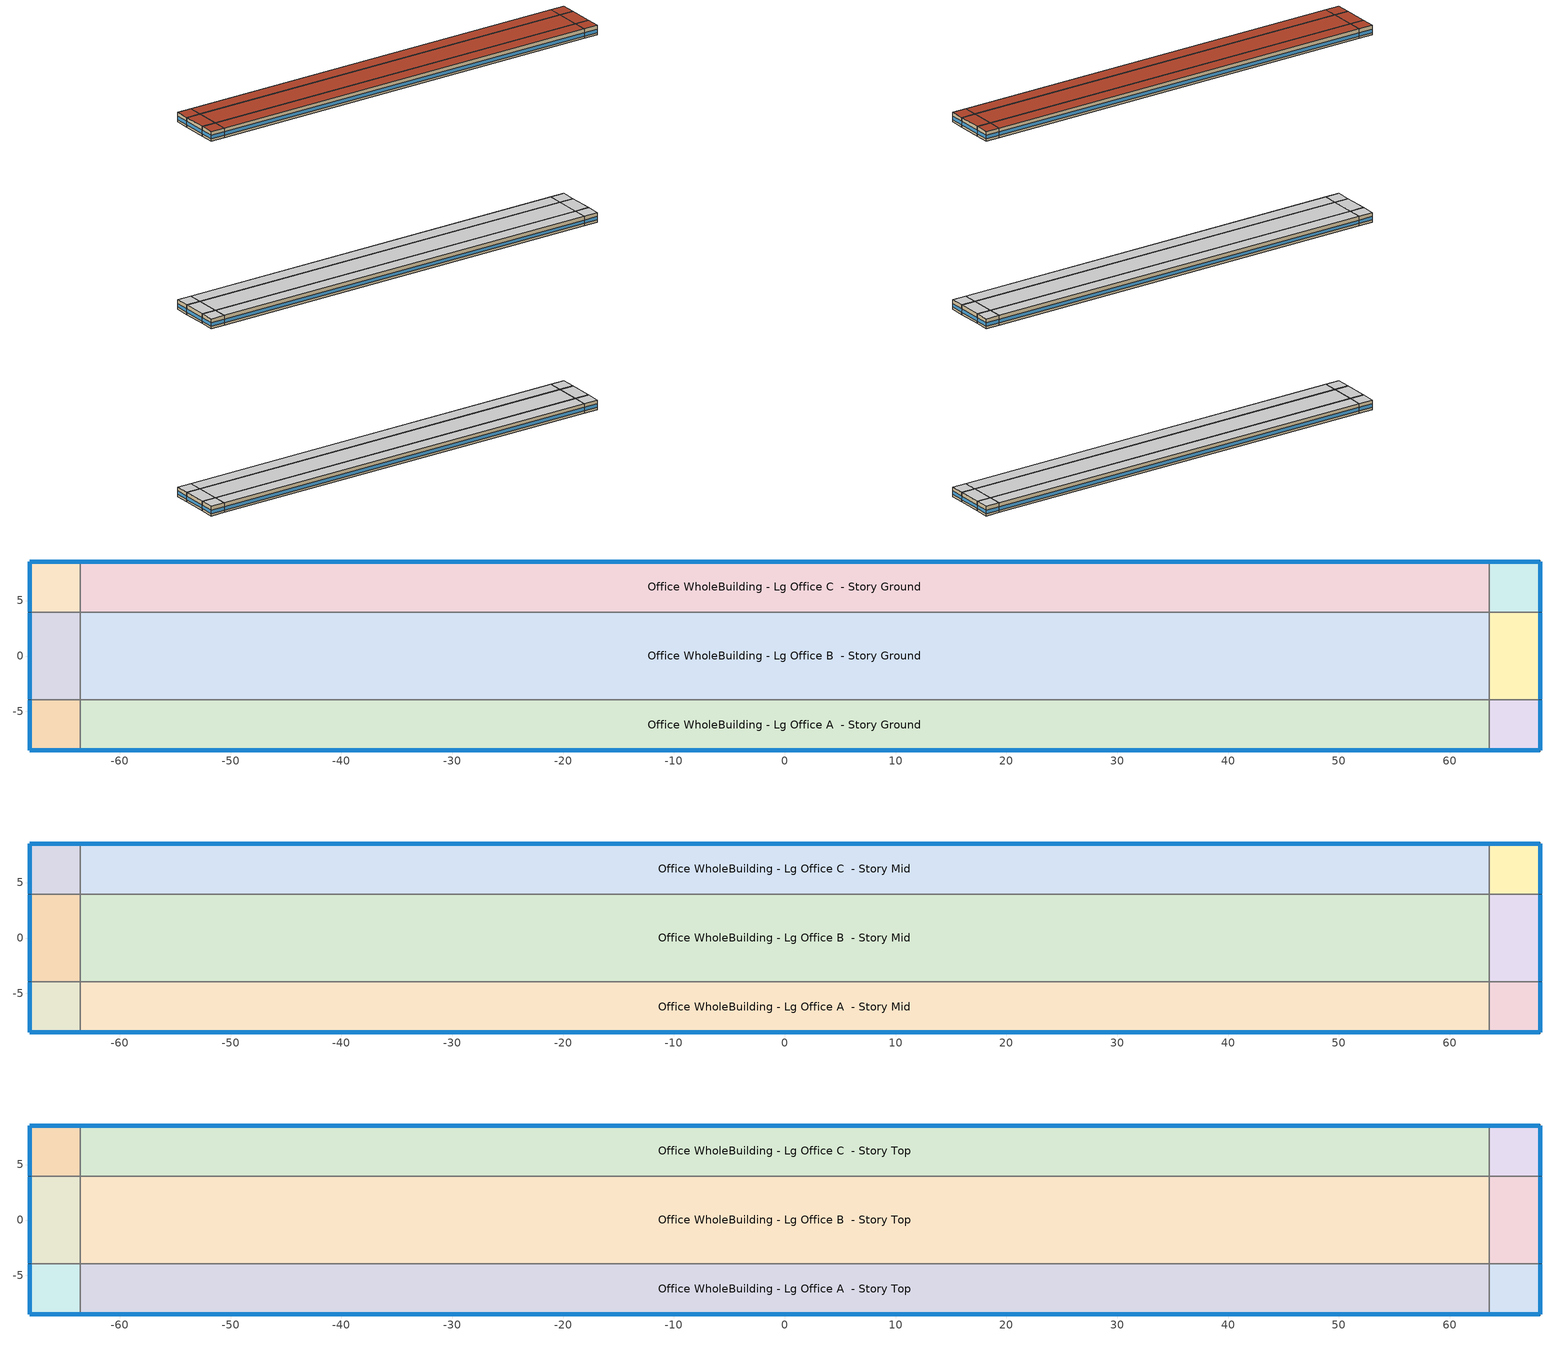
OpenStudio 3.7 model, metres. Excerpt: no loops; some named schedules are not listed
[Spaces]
Office WholeBuilding - Lg Office A end_a - Story Ground
 floor ground (Foundation F 093 Perim 914 Area 209): -68.16,-8.52 -68.16,-3.95 -63.58,-3.95 -63.58,-8.52 z0
 wall outside: -68.16,-3.95 -68.16,-8.52 -63.58,-8.52 z0:3.05
 wall to Office WholeBuilding - Lg Office B end_a - Story Ground: -63.58,-3.95 -68.16,-3.95 z0:3.05
 wall to Office WholeBuilding - Lg Office A  - Story Ground: -63.58,-8.52 -63.58,-3.95 z0:3.05
 window: -68.16,-3.97 -68.16,-8.49 / -68.13,-8.52 -63.61,-8.52 z0.76:1.84
 ceiling adiabatic (Typical Interior Ceiling): -63.58,-8.52 -63.58,-3.95 -68.16,-3.95 -68.16,-8.52 z3.05
Office WholeBuilding - Lg Office B end_a - Story Ground
 floor ground (Foundation F 093 Perim 789 Area 361): -68.16,-3.95 -68.16,3.95 -63.58,3.95 -63.58,-3.95 z0
 wall outside: -68.16,3.95 -68.16,-3.95 z0:3.05
 wall to Office WholeBuilding - Lg Office C end_a - Story Ground: -63.58,3.95 -68.16,3.95 z0:3.05
 wall to Office WholeBuilding - Lg Office B  - Story Ground: -63.58,-3.95 -63.58,3.95 z0:3.05
 window: -68.16,3.92 -68.16,-3.92 z0.76:1.84
 ceiling adiabatic (Typical Interior Ceiling): -63.58,-3.95 -63.58,3.95 -68.16,3.95 -68.16,-3.95 z3.05
Office WholeBuilding - Lg Office C end_a - Story Ground
 floor ground (Foundation F 093 Perim 914 Area 209): -68.16,3.95 -68.16,8.52 -63.58,8.52 -63.58,3.95 z0
 wall outside: -63.58,8.52 -68.16,8.52 -68.16,3.95 z0:3.05
 wall to Office WholeBuilding - Lg Office C  - Story Ground: -63.58,3.95 -63.58,8.52 z0:3.05
 window: -68.16,8.49 -68.16,3.97 / -63.61,8.52 -68.13,8.52 z0.76:1.84
 ceiling adiabatic (Typical Interior Ceiling): -63.58,3.95 -63.58,8.52 -68.16,8.52 -68.16,3.95 z3.05
Office WholeBuilding - Lg Office A  - Story Ground
 floor ground (Foundation F 093 Perim 12717 Area 58141): -63.58,-8.52 -63.58,-3.95 63.58,-3.95 63.58,-8.52 z0
 wall outside: -63.58,-8.52 63.58,-8.52 z0:3.05
 wall to Office WholeBuilding - Lg Office B  - Story Ground: 63.58,-3.95 -63.58,-3.95 z0:3.05
 wall to Office WholeBuilding - Lg Office A end_b - Story Ground: 63.58,-8.52 63.58,-3.95 z0:3.05
 window: -63.56,-8.52 63.56,-8.52 z0.76:1.83
 ceiling adiabatic (Typical Interior Ceiling): 63.58,-8.52 63.58,-3.95 -63.58,-3.95 -63.58,-8.52 z3.05
Office WholeBuilding - Lg Office B  - Story Ground
 floor ground (Foundation F 093 Perim 0 Area 100396): -63.58,-3.95 -63.58,3.95 63.58,3.95 63.58,-3.95 z0
 wall to Office WholeBuilding - Lg Office C  - Story Ground: 63.58,3.95 -63.58,3.95 z0:3.05
 wall to Office WholeBuilding - Lg Office B end_b - Story Ground: 63.58,-3.95 63.58,3.95 z0:3.05
 ceiling adiabatic (Typical Interior Ceiling): 63.58,-3.95 63.58,3.95 -63.58,3.95 -63.58,-3.95 z3.05
Office WholeBuilding - Lg Office C  - Story Ground
 floor ground (Foundation F 093 Perim 12717 Area 58141): -63.58,3.95 -63.58,8.52 63.58,8.52 63.58,3.95 z0
 wall outside: 63.58,8.52 -63.58,8.52 z0:3.05
 wall to Office WholeBuilding - Lg Office C end_b - Story Ground: 63.58,3.95 63.58,8.52 z0:3.05
 window: 63.56,8.52 -63.56,8.52 z0.76:1.83
 ceiling adiabatic (Typical Interior Ceiling): 63.58,3.95 63.58,8.52 -63.58,8.52 -63.58,3.95 z3.05
Office WholeBuilding - Lg Office A end_b - Story Ground
 floor ground (Foundation F 093 Perim 914 Area 209): 63.58,-8.52 63.58,-3.95 68.16,-3.95 68.16,-8.52 z0
 wall outside: 63.58,-8.52 68.16,-8.52 68.16,-3.95 z0:3.05
 wall to Office WholeBuilding - Lg Office B end_b - Story Ground: 68.16,-3.95 63.58,-3.95 z0:3.05
 window: 63.61,-8.52 68.13,-8.52 / 68.16,-8.49 68.16,-3.97 z0.76:1.84
 ceiling adiabatic (Typical Interior Ceiling): 68.16,-8.52 68.16,-3.95 63.58,-3.95 63.58,-8.52 z3.05
Office WholeBuilding - Lg Office B end_b - Story Ground
 floor ground (Foundation F 093 Perim 789 Area 361): 63.58,-3.95 63.58,3.95 68.16,3.95 68.16,-3.95 z0
 wall outside: 68.16,-3.95 68.16,3.95 z0:3.05
 wall to Office WholeBuilding - Lg Office C end_b - Story Ground: 68.16,3.95 63.58,3.95 z0:3.05
 window: 68.16,-3.92 68.16,3.92 z0.76:1.84
 ceiling adiabatic (Typical Interior Ceiling): 68.16,-3.95 68.16,3.95 63.58,3.95 63.58,-3.95 z3.05
Office WholeBuilding - Lg Office C end_b - Story Ground
 floor ground (Foundation F 093 Perim 914 Area 209): 63.58,3.95 63.58,8.52 68.16,8.52 68.16,3.95 z0
 wall outside: 68.16,3.95 68.16,8.52 63.58,8.52 z0:3.05
 window: 68.13,8.52 63.61,8.52 / 68.16,3.97 68.16,8.49 z0.76:1.84
 ceiling adiabatic (Typical Interior Ceiling): 68.16,3.95 68.16,8.52 63.58,8.52 63.58,3.95 z3.05
Office WholeBuilding - Lg Office A end_a - Story Mid
 floor adiabatic (Typical Interior Floor): -68.16,-8.52 -68.16,-3.95 -63.58,-3.95 -63.58,-8.52 z59.44
 wall outside: -68.16,-3.95 -68.16,-8.52 -63.58,-8.52 z59.44:62.48
 wall to Office WholeBuilding - Lg Office B end_a - Story Mid: -63.58,-3.95 -68.16,-3.95 z59.44:62.48
 wall to Office WholeBuilding - Lg Office A  - Story Mid: -63.58,-8.52 -63.58,-3.95 z59.44:62.48
 window: -68.16,-3.97 -68.16,-8.49 / -68.13,-8.52 -63.61,-8.52 z60.2:61.28
 ceiling adiabatic (Typical Interior Ceiling): -63.58,-8.52 -63.58,-3.95 -68.16,-3.95 -68.16,-8.52 z62.48
Office WholeBuilding - Lg Office B end_a - Story Mid
 floor adiabatic (Typical Interior Floor): -68.16,-3.95 -68.16,3.95 -63.58,3.95 -63.58,-3.95 z59.44
 wall outside: -68.16,3.95 -68.16,-3.95 z59.44:62.48
 wall to Office WholeBuilding - Lg Office C end_a - Story Mid: -63.58,3.95 -68.16,3.95 z59.44:62.48
 wall to Office WholeBuilding - Lg Office B  - Story Mid: -63.58,-3.95 -63.58,3.95 z59.44:62.48
 window: -68.16,3.92 -68.16,-3.92 z60.2:61.27
 ceiling adiabatic (Typical Interior Ceiling): -63.58,-3.95 -63.58,3.95 -68.16,3.95 -68.16,-3.95 z62.48
Office WholeBuilding - Lg Office C end_a - Story Mid
 floor adiabatic (Typical Interior Floor): -68.16,3.95 -68.16,8.52 -63.58,8.52 -63.58,3.95 z59.44
 wall outside: -63.58,8.52 -68.16,8.52 -68.16,3.95 z59.44:62.48
 wall to Office WholeBuilding - Lg Office C  - Story Mid: -63.58,3.95 -63.58,8.52 z59.44:62.48
 window: -68.16,8.49 -68.16,3.97 / -63.61,8.52 -68.13,8.52 z60.2:61.28
 ceiling adiabatic (Typical Interior Ceiling): -63.58,3.95 -63.58,8.52 -68.16,8.52 -68.16,3.95 z62.48
Office WholeBuilding - Lg Office A  - Story Mid
 floor adiabatic (Typical Interior Floor): -63.58,-8.52 -63.58,-3.95 63.58,-3.95 63.58,-8.52 z59.44
 wall outside: -63.58,-8.52 63.58,-8.52 z59.44:62.48
 wall to Office WholeBuilding - Lg Office B  - Story Mid: 63.58,-3.95 -63.58,-3.95 z59.44:62.48
 wall to Office WholeBuilding - Lg Office A end_b - Story Mid: 63.58,-8.52 63.58,-3.95 z59.44:62.48
 window: -63.56,-8.52 63.56,-8.52 z60.2:61.27
 ceiling adiabatic (Typical Interior Ceiling): 63.58,-8.52 63.58,-3.95 -63.58,-3.95 -63.58,-8.52 z62.48
Office WholeBuilding - Lg Office B  - Story Mid
 floor adiabatic (Typical Interior Floor): -63.58,-3.95 -63.58,3.95 63.58,3.95 63.58,-3.95 z59.44
 wall to Office WholeBuilding - Lg Office C  - Story Mid: 63.58,3.95 -63.58,3.95 z59.44:62.48
 wall to Office WholeBuilding - Lg Office B end_b - Story Mid: 63.58,-3.95 63.58,3.95 z59.44:62.48
 ceiling adiabatic (Typical Interior Ceiling): 63.58,-3.95 63.58,3.95 -63.58,3.95 -63.58,-3.95 z62.48
Office WholeBuilding - Lg Office C  - Story Mid
 floor adiabatic (Typical Interior Floor): -63.58,3.95 -63.58,8.52 63.58,8.52 63.58,3.95 z59.44
 wall outside: 63.58,8.52 -63.58,8.52 z59.44:62.48
 wall to Office WholeBuilding - Lg Office C end_b - Story Mid: 63.58,3.95 63.58,8.52 z59.44:62.48
 window: 63.56,8.52 -63.56,8.52 z60.2:61.27
 ceiling adiabatic (Typical Interior Ceiling): 63.58,3.95 63.58,8.52 -63.58,8.52 -63.58,3.95 z62.48
Office WholeBuilding - Lg Office A end_b - Story Mid
 floor adiabatic (Typical Interior Floor): 63.58,-8.52 63.58,-3.95 68.16,-3.95 68.16,-8.52 z59.44
 wall outside: 63.58,-8.52 68.16,-8.52 68.16,-3.95 z59.44:62.48
 wall to Office WholeBuilding - Lg Office B end_b - Story Mid: 68.16,-3.95 63.58,-3.95 z59.44:62.48
 window: 63.61,-8.52 68.13,-8.52 / 68.16,-8.49 68.16,-3.97 z60.2:61.28
 ceiling adiabatic (Typical Interior Ceiling): 68.16,-8.52 68.16,-3.95 63.58,-3.95 63.58,-8.52 z62.48
Office WholeBuilding - Lg Office B end_b - Story Mid
 floor adiabatic (Typical Interior Floor): 63.58,-3.95 63.58,3.95 68.16,3.95 68.16,-3.95 z59.44
 wall outside: 68.16,-3.95 68.16,3.95 z59.44:62.48
 wall to Office WholeBuilding - Lg Office C end_b - Story Mid: 68.16,3.95 63.58,3.95 z59.44:62.48
 window: 68.16,-3.92 68.16,3.92 z60.2:61.27
 ceiling adiabatic (Typical Interior Ceiling): 68.16,-3.95 68.16,3.95 63.58,3.95 63.58,-3.95 z62.48
Office WholeBuilding - Lg Office C end_b - Story Mid
 floor adiabatic (Typical Interior Floor): 63.58,3.95 63.58,8.52 68.16,8.52 68.16,3.95 z59.44
 wall outside: 68.16,3.95 68.16,8.52 63.58,8.52 z59.44:62.48
 window: 68.13,8.52 63.61,8.52 / 68.16,3.97 68.16,8.49 z60.2:61.28
 ceiling adiabatic (Typical Interior Ceiling): 68.16,3.95 68.16,8.52 63.58,8.52 63.58,3.95 z62.48
Office WholeBuilding - Lg Office A end_a - Story Top
 floor adiabatic (Typical Interior Floor): -68.16,-8.52 -68.16,-3.95 -63.58,-3.95 -63.58,-8.52 z118.87
 wall outside: -68.16,-3.95 -68.16,-8.52 -63.58,-8.52 z118.87:121.92
 wall to Office WholeBuilding - Lg Office B end_a - Story Top: -63.58,-3.95 -68.16,-3.95 z118.87:121.92
 wall to Office WholeBuilding - Lg Office A  - Story Top: -63.58,-8.52 -63.58,-3.95 z118.87:121.92
 window: -68.16,-3.97 -68.16,-8.49 / -68.13,-8.52 -63.61,-8.52 z119.63:120.71
 roof outside: -63.58,-8.52 -63.58,-3.95 -68.16,-3.95 -68.16,-8.52 z121.92
Office WholeBuilding - Lg Office B end_a - Story Top
 floor adiabatic (Typical Interior Floor): -68.16,-3.95 -68.16,3.95 -63.58,3.95 -63.58,-3.95 z118.87
 wall outside: -68.16,3.95 -68.16,-3.95 z118.87:121.92
 wall to Office WholeBuilding - Lg Office C end_a - Story Top: -63.58,3.95 -68.16,3.95 z118.87:121.92
 wall to Office WholeBuilding - Lg Office B  - Story Top: -63.58,-3.95 -63.58,3.95 z118.87:121.92
 window: -68.16,3.92 -68.16,-3.92 z119.63:120.71
 roof outside: -63.58,-3.95 -63.58,3.95 -68.16,3.95 -68.16,-3.95 z121.92
Office WholeBuilding - Lg Office C end_a - Story Top
 floor adiabatic (Typical Interior Floor): -68.16,3.95 -68.16,8.52 -63.58,8.52 -63.58,3.95 z118.87
 wall outside: -63.58,8.52 -68.16,8.52 -68.16,3.95 z118.87:121.92
 wall to Office WholeBuilding - Lg Office C  - Story Top: -63.58,3.95 -63.58,8.52 z118.87:121.92
 window: -68.16,8.49 -68.16,3.97 / -63.61,8.52 -68.13,8.52 z119.63:120.71
 roof outside: -63.58,3.95 -63.58,8.52 -68.16,8.52 -68.16,3.95 z121.92
Office WholeBuilding - Lg Office A  - Story Top
 floor adiabatic (Typical Interior Floor): -63.58,-8.52 -63.58,-3.95 63.58,-3.95 63.58,-8.52 z118.87
 wall outside: -63.58,-8.52 63.58,-8.52 z118.87:121.92
 wall to Office WholeBuilding - Lg Office B  - Story Top: 63.58,-3.95 -63.58,-3.95 z118.87:121.92
 wall to Office WholeBuilding - Lg Office A end_b - Story Top: 63.58,-8.52 63.58,-3.95 z118.87:121.92
 window: -63.56,-8.52 63.56,-8.52 z119.63:120.7
 roof outside: 63.58,-8.52 63.58,-3.95 -63.58,-3.95 -63.58,-8.52 z121.92
Office WholeBuilding - Lg Office B  - Story Top
 floor adiabatic (Typical Interior Floor): -63.58,-3.95 -63.58,3.95 63.58,3.95 63.58,-3.95 z118.87
 wall to Office WholeBuilding - Lg Office C  - Story Top: 63.58,3.95 -63.58,3.95 z118.87:121.92
 wall to Office WholeBuilding - Lg Office B end_b - Story Top: 63.58,-3.95 63.58,3.95 z118.87:121.92
 roof outside: 63.58,-3.95 63.58,3.95 -63.58,3.95 -63.58,-3.95 z121.92
Office WholeBuilding - Lg Office C  - Story Top
 floor adiabatic (Typical Interior Floor): -63.58,3.95 -63.58,8.52 63.58,8.52 63.58,3.95 z118.87
 wall outside: 63.58,8.52 -63.58,8.52 z118.87:121.92
 wall to Office WholeBuilding - Lg Office C end_b - Story Top: 63.58,3.95 63.58,8.52 z118.87:121.92
 window: 63.56,8.52 -63.56,8.52 z119.63:120.7
 roof outside: 63.58,3.95 63.58,8.52 -63.58,8.52 -63.58,3.95 z121.92
Office WholeBuilding - Lg Office A end_b - Story Top
 floor adiabatic (Typical Interior Floor): 63.58,-8.52 63.58,-3.95 68.16,-3.95 68.16,-8.52 z118.87
 wall outside: 63.58,-8.52 68.16,-8.52 68.16,-3.95 z118.87:121.92
 wall to Office WholeBuilding - Lg Office B end_b - Story Top: 68.16,-3.95 63.58,-3.95 z118.87:121.92
 window: 63.61,-8.52 68.13,-8.52 / 68.16,-8.49 68.16,-3.97 z119.63:120.71
 roof outside: 68.16,-8.52 68.16,-3.95 63.58,-3.95 63.58,-8.52 z121.92
Office WholeBuilding - Lg Office B end_b - Story Top
 floor adiabatic (Typical Interior Floor): 63.58,-3.95 63.58,3.95 68.16,3.95 68.16,-3.95 z118.87
 wall outside: 68.16,-3.95 68.16,3.95 z118.87:121.92
 wall to Office WholeBuilding - Lg Office C end_b - Story Top: 68.16,3.95 63.58,3.95 z118.87:121.92
 window: 68.16,-3.92 68.16,3.92 z119.63:120.71
 roof outside: 68.16,-3.95 68.16,3.95 63.58,3.95 63.58,-3.95 z121.92
Office WholeBuilding - Lg Office C end_b - Story Top
 floor adiabatic (Typical Interior Floor): 63.58,3.95 63.58,8.52 68.16,8.52 68.16,3.95 z118.87
 wall outside: 68.16,3.95 68.16,8.52 63.58,8.52 z118.87:121.92
 window: 68.13,8.52 63.61,8.52 / 68.16,3.97 68.16,8.49 z119.63:120.71
 roof outside: 68.16,3.95 68.16,8.52 63.58,8.52 63.58,3.95 z121.92
[Site]
Great Falls Intl Arpt_MT_USA: Latitude {deg}=47.47; Longitude {deg}=-111.38; Time Zone {hr}=-7; Elevation {m}=1117; Terrain=City
[Site:WaterMainsTemperature]
Calculation Method=Correlation; Annual Average Outdoor Air Temperature {C}=7.03333; Maximum Difference In Monthly Average Outdoor Air Temperatures {deltaC}=29.4
[SizingPeriod:DesignDay] Barometric Pressure {Pa}=88606; Rain Indicator=No; Snow Indicator=No; Day of Month=21; Daylight Saving Time Indicator=No; Humidity Condition Type=Wetbulb; Dry-Bulb Temperature Range Modifier Type=DefaultMultipliers
Name | Maximum Dry-Bulb Temperature {C} | Daily Dry-Bulb Temperature Range {deltaC} | Wind Speed {m/s} | Wind Direction {deg} | Month | Day Type | Wetbulb or DewPoint at Maximum Dry-Bulb {C} | Solar Model Indicator | ASHRAE Clear Sky Optical Depth for Beam Irradiance | ASHRAE Clear Sky Optical Depth for Diffuse Irradiance | Sky Clearness
Great Falls Intl Arpt Ann Clg .4% Condns DB=>MWB 1 | 33.4 | 16 | 4.9 | 240 | 7 | SummerDesignDay | 16.3 | ASHRAETau | 0.383 | 2.176
Great Falls Intl Arpt Ann Clg .4% Condns WB=>MDB 1 | 29.2 | 16 | 4.9 | 240 | 7 | SummerDesignDay | 17.9 | ASHRAETau | 0.383 | 2.176
Great Falls Intl Arpt Ann Htg 99.6% Condns DB 1 | -27.6 | 0 | 2.7 | 230 | 1 | WinterDesignDay | -27.6 | ASHRAEClearSky |  |  | 0
[ClimateZones]
Climate Zone Institution Name 1=ASHRAE; Climate Zone Document Name 1=ANSI/ASHRAE Standard 169; Climate Zone Document Year 1=2006; Climate Zone Value 1=ASHRAE 169-2013-6B
[Building]
90.1-2007|LargeOffice: North Axis {deg}=7; Default Construction Set=90.1-2007 - Office - ASHRAE 169-2013-6B; Standards Building Type=Office
[Site:GroundTemperature:FCfactorMethod]
January Ground Temperature {C}=8.6; February Ground Temperature {C}=2.8; March Ground Temperature {C}=-4.1; April Ground Temperature {C}=-8.8; May Ground Temperature {C}=-2.2; June Ground Temperature {C}=0.3; July Ground Temperature {C}=6.7; August Ground Temperature {C}=10.1; September Ground Temperature {C}=16.5; October Ground Temperature {C}=20.6; November Ground Temperature {C}=19.2; December Ground Temperature {C}=14.7
[Construction:FfactorGroundFloor] F-Factor {W/m-K}=0.934597
Name | Area {m2} | PerimeterExposed {m}
Foundation F 093 Perim 914 Area 209 | 20.9032 | 9.144
Foundation F 093 Perim 789 Area 361 | 36.0952 | 7.89484
Foundation F 093 Perim 12717 Area 58141 | 581.406 | 127.167
Foundation F 093 Perim 0 Area 100396 | 1003.96 | 0
[DefaultConstructionSet]
90.1-2007 - Office - ASHRAE 169-2013-6B: Default Exterior Surface Constructions=Default Surface Constructions 1; Default Interior Surface Constructions=Default Surface Constructions 2; Default Ground Contact Surface Constructions=Default Surface Constructions 3; Default Exterior SubSurface Constructions=Default Sub Surface Constructions 1; Default Interior SubSurface Constructions=Default Sub Surface Constructions 2; Interior Partition Construction=Typical Interior Partition
[DefaultSurfaceConstructions]
Name | Floor Construction | Wall Construction | Roof Ceiling Construction
Default Surface Constructions 1 | Typical Insulated Exterior Mass Floor R-15.63 | Typical Insulated Exterior Mass Wall R-12.5 | Typical IEAD Roof R-20.83
Default Surface Constructions 2 | Typical Interior Floor | Typical Interior Wall | Typical Interior Ceiling
Default Surface Constructions 3 | Typical Insulated Carpeted 6in Slab Floor | Typical Insulated Basement Mass Wall
[Construction]
Typical Insulated Exterior Mass Floor R-15.63: Typical Insulation R-13.06, 4 in. Normalweight Concrete Floor, Typical Carpet Pad
Typical Insulated Exterior Mass Wall R-12.5: 1IN Stucco, 8IN CONCRETE HW RefBldg, Typical Insulation R-10.11, 1/2IN Gypsum
Typical IEAD Roof R-20.83: Roof Membrane, Typical Insulation R-19.72, Metal Roof Surface
Typical Interior Floor: 100mm Normalweight concrete floor, CP02 CARPET PAD
Typical Interior Wall: G01 13mm gypsum board, G01 13mm gypsum board
Typical Interior Ceiling: CP02 CARPET PAD, 100mm Normalweight concrete floor
Typical Insulated Carpeted 6in Slab Floor: 6 in. Normalweight Concrete Floor, Typical Carpet Pad
Typical Insulated Basement Mass Wall: 8 in. Concrete Block Basement Wall
U 0.48 SHGC 0.40 Dbl Ref-D Clr 6mm/13mm: REF D CLEAR 6MM, AIR 13MM, CLEAR 6MM
Typical Insulated Metal Door R-1.43: F08 Metal surface, Typical Insulation R-0.58
U 0.72 SHGC 0.25 Sgl Ref-B-M Tint 6mm: REF B TINT MID 6MM
Typical Overhead Door R-2.0: Typical Insulation R-1.15
U 1.17 SHGC 0.49 Simple Glazing Skylight U-1.17 SHGC 0.0: U 1.17 SHGC 0.49 Simple Glazing U-1.17 SHGC 0.0
Typical Interior Window: Clear 3mm
Typical Interior Door; Typical Interior Partition: G05 25mm wood
InteriorFurnishings 1: Std Wood 6inch 1
[Material:NoMass] Roughness=Smooth; Thermal Absorptance=0.9; Solar Absorptance=0.7
Name | Thermal Resistance {m2-K/W} | Visible Absorptance
Typical Insulation R-13.06 | 2.2993 | 0.7
Typical Carpet Pad; CP02 CARPET PAD | 0.21648 | 0.8
Typical Insulation R-10.11 | 1.78074 | 0.7
Typical Insulation R-19.72 | 3.4722 | 0.7
Typical Insulation R-0.58 | 0.101875 | 0.7
Typical Insulation R-1.15 | 0.202527 | 0.7
[Material] Thermal Absorptance=0.9
Name | Roughness | Thickness {m} | Conductivity {W/m-K} | Density {kg/m3} | Specific Heat {J/kg-K} | Solar Absorptance | Visible Absorptance
4 in. Normalweight Concrete Floor | MediumRough | 0.1016 | 2.31 | 2322 | 832 | 0.7 | 0.7
1IN Stucco | Smooth | 0.0253 | 0.6918 | 1858 | 837 | 0.7 | 0.92
8IN CONCRETE HW RefBldg | Rough | 0.2032 | 1.311 | 2240 | 836.8 | 0.7 | 0.7
1/2IN Gypsum | Smooth | 0.0127 | 0.16 | 784.9 | 830 | 0.4 | 0.4
Roof Membrane | VeryRough | 0.0095 | 0.16 | 1121.29 | 1460 | 0.7 | 0.7
Metal Roof Surface; F08 Metal surface | Smooth | 0.0008 | 45.28 | 7824 | 500 | 0.7 | 0.7
100mm Normalweight concrete floor | MediumRough | 0.1016 | 2.31045 | 2322 | 832.557 | 0.7 | 0.7
G01 13mm gypsum board | Smooth | 0.0127 | 0.160031 | 800.001 | 1090.73 | 0.7 | 0.5
6 in. Normalweight Concrete Floor | MediumRough | 0.1524 | 2.31 | 2322 | 832 | 0.7 | 0.7
8 in. Concrete Block Basement Wall | MediumRough | 0.2032 | 1.326 | 1842 | 912 | 0.7 | 0.7
G05 25mm wood | MediumSmooth | 0.0254 | 0.15 | 608 | 1630 | 0.5 | 0.5
Std Wood 6inch 1 | MediumSmooth | 0.15 | 0.12 | 540 | 1210 | 0.7 | 0.7
[DefaultSubSurfaceConstructions]
Name | Fixed Window Construction | Operable Window Construction | Door Construction | Glass Door Construction | Overhead Door Construction | Skylight Construction | Tubular Daylight Dome Construction | Tubular Daylight Diffuser Construction
Default Sub Surface Constructions 1 | U 0.48 SHGC 0.40 Dbl Ref-D Clr 6mm/13mm | U 0.48 SHGC 0.40 Dbl Ref-D Clr 6mm/13mm | Typical Insulated Metal Door R-1.43 | U 0.72 SHGC 0.25 Sgl Ref-B-M Tint 6mm | Typical Overhead Door R-2.0 | U 1.17 SHGC 0.49 Simple Glazing Skylight U-1.17 SHGC 0.0 | Typical Interior Window | Typical Interior Window
Default Sub Surface Constructions 2 | Typical Interior Window | Typical Interior Window | Typical Interior Door
[WindowMaterial:Glazing] Optical Data Type=SpectralAverage; Infrared Transmittance at Normal Incidence=0; Front Side Infrared Hemispherical Emissivity=0.84; Conductivity {W/m-K}=0.9; Dirt Correction Factor for Solar and Visible Transmittance=1; Solar Diffusing=No
Name | Thickness {m} | Solar Transmittance at Normal Incidence | Front Side Solar Reflectance at Normal Incidence | Back Side Solar Reflectance at Normal Incidence | Visible Transmittance at Normal Incidence | Front Side Visible Reflectance at Normal Incidence | Back Side Visible Reflectance at Normal Incidence | Back Side Infrared Hemispherical Emissivity
REF D CLEAR 6MM | 0.006 | 0.429 | 0.308 | 0.379 | 0.334 | 0.453 | 0.505 | 0.82
CLEAR 6MM | 0.006 | 0.775 | 0.071 | 0.071 | 0.881 | 0.08 | 0.08 | 0.84
REF B TINT MID 6MM | 0.006 | 0.1 | 0.11 | 0.41 | 0.13 | 0.1 | 0.32 | 0.45
Clear 3mm | 0.003 | 0.837 | 0.075 | 0.075 | 0.898 | 0.081 | 0.081 | 0.84
[WindowMaterial:Gas]
AIR 13MM: Gas Type=Air; Thickness {m}=0.0127
[WindowMaterial:SimpleGlazingSystem]
U 1.17 SHGC 0.49 Simple Glazing U-1.17 SHGC 0.0: U-Factor {W/m2-K}=6.64357; Solar Heat Gain Coefficient=0.49; Visible Transmittance=0.38
[SpaceType]
Office WholeBuilding - Lg Office - 90.1-2007: Default Schedule Set=Office WholeBuilding - Lg Office Schedule Set; Design Specification Outdoor Air Object=Office WholeBuilding - Lg Office Ventilation; Standards Building Type=Office; Standards Space Type=WholeBuilding - Lg Office
[BuildingStory] Nominal Floor to Floor Height {m}=3.048
Name | Nominal Z Coordinate {m}
Story Ground | 0
Story Mid | 59.436
Story Top | 118.872
[Space] Space Type=Office WholeBuilding - Lg Office - 90.1-2007
Name | Building Story | Thermal Zone
Office WholeBuilding - Lg Office A end_a - Story Ground | Story Ground | Zone Office WholeBuilding - Lg Office A end_a - Story Ground
Office WholeBuilding - Lg Office B end_a - Story Ground | Story Ground | Zone Office WholeBuilding - Lg Office B end_a - Story Ground
Office WholeBuilding - Lg Office C end_a - Story Ground | Story Ground | Zone Office WholeBuilding - Lg Office C end_a - Story Ground
Office WholeBuilding - Lg Office A  - Story Ground | Story Ground | Zone Office WholeBuilding - Lg Office A  - Story Ground
Office WholeBuilding - Lg Office B  - Story Ground | Story Ground | Zone Office WholeBuilding - Lg Office B  - Story Ground
Office WholeBuilding - Lg Office C  - Story Ground | Story Ground | Zone Office WholeBuilding - Lg Office C  - Story Ground
Office WholeBuilding - Lg Office A end_b - Story Ground | Story Ground | Zone Office WholeBuilding - Lg Office A end_b - Story Ground
Office WholeBuilding - Lg Office B end_b - Story Ground | Story Ground | Zone Office WholeBuilding - Lg Office B end_b - Story Ground
Office WholeBuilding - Lg Office C end_b - Story Ground | Story Ground | Zone Office WholeBuilding - Lg Office C end_b - Story Ground
Office WholeBuilding - Lg Office A end_a - Story Mid | Story Mid | Zone Office WholeBuilding - Lg Office A end_a - Story Mid
Office WholeBuilding - Lg Office B end_a - Story Mid | Story Mid | Zone Office WholeBuilding - Lg Office B end_a - Story Mid
Office WholeBuilding - Lg Office C end_a - Story Mid | Story Mid | Zone Office WholeBuilding - Lg Office C end_a - Story Mid
Office WholeBuilding - Lg Office A  - Story Mid | Story Mid | Zone Office WholeBuilding - Lg Office A  - Story Mid
Office WholeBuilding - Lg Office B  - Story Mid | Story Mid | Zone Office WholeBuilding - Lg Office B  - Story Mid
Office WholeBuilding - Lg Office C  - Story Mid | Story Mid | Zone Office WholeBuilding - Lg Office C  - Story Mid
Office WholeBuilding - Lg Office A end_b - Story Mid | Story Mid | Zone Office WholeBuilding - Lg Office A end_b - Story Mid
Office WholeBuilding - Lg Office B end_b - Story Mid | Story Mid | Zone Office WholeBuilding - Lg Office B end_b - Story Mid
Office WholeBuilding - Lg Office C end_b - Story Mid | Story Mid | Zone Office WholeBuilding - Lg Office C end_b - Story Mid
Office WholeBuilding - Lg Office A end_a - Story Top | Story Top | Zone Office WholeBuilding - Lg Office A end_a - Story Top
Office WholeBuilding - Lg Office B end_a - Story Top | Story Top | Zone Office WholeBuilding - Lg Office B end_a - Story Top
Office WholeBuilding - Lg Office C end_a - Story Top | Story Top | Zone Office WholeBuilding - Lg Office C end_a - Story Top
Office WholeBuilding - Lg Office A  - Story Top | Story Top | Zone Office WholeBuilding - Lg Office A  - Story Top
Office WholeBuilding - Lg Office B  - Story Top | Story Top | Zone Office WholeBuilding - Lg Office B  - Story Top
Office WholeBuilding - Lg Office C  - Story Top | Story Top | Zone Office WholeBuilding - Lg Office C  - Story Top
Office WholeBuilding - Lg Office A end_b - Story Top | Story Top | Zone Office WholeBuilding - Lg Office A end_b - Story Top
Office WholeBuilding - Lg Office B end_b - Story Top | Story Top | Zone Office WholeBuilding - Lg Office B end_b - Story Top
Office WholeBuilding - Lg Office C end_b - Story Top | Story Top | Zone Office WholeBuilding - Lg Office C end_b - Story Top
[ThermalZone] Use Ideal Air Loads=No
Name | Multiplier | Thermostat
Zone Office WholeBuilding - Lg Office A end_a - Story Ground | 1 | Office WholeBuilding - Lg Office - 90.1-2007 Thermostat 3
Zone Office WholeBuilding - Lg Office B end_a - Story Ground | 1 | Office WholeBuilding - Lg Office - 90.1-2007 Thermostat 12
Zone Office WholeBuilding - Lg Office C end_a - Story Ground | 1 | Office WholeBuilding - Lg Office - 90.1-2007 Thermostat 21
Zone Office WholeBuilding - Lg Office A  - Story Ground | 1 | Office WholeBuilding - Lg Office - 90.1-2007 Thermostat
Zone Office WholeBuilding - Lg Office B  - Story Ground | 1 | Office WholeBuilding - Lg Office - 90.1-2007 Thermostat 9
Zone Office WholeBuilding - Lg Office C  - Story Ground | 1 | Office WholeBuilding - Lg Office - 90.1-2007 Thermostat 18
Zone Office WholeBuilding - Lg Office A end_b - Story Ground | 1 | Office WholeBuilding - Lg Office - 90.1-2007 Thermostat 6
Zone Office WholeBuilding - Lg Office B end_b - Story Ground | 1 | Office WholeBuilding - Lg Office - 90.1-2007 Thermostat 15
Zone Office WholeBuilding - Lg Office C end_b - Story Ground | 1 | Office WholeBuilding - Lg Office - 90.1-2007 Thermostat 24
Zone Office WholeBuilding - Lg Office A end_a - Story Mid | 38 | Office WholeBuilding - Lg Office - 90.1-2007 Thermostat 4
Zone Office WholeBuilding - Lg Office B end_a - Story Mid | 38 | Office WholeBuilding - Lg Office - 90.1-2007 Thermostat 13
Zone Office WholeBuilding - Lg Office C end_a - Story Mid | 38 | Office WholeBuilding - Lg Office - 90.1-2007 Thermostat 22
Zone Office WholeBuilding - Lg Office A  - Story Mid | 38 | Office WholeBuilding - Lg Office - 90.1-2007 Thermostat 1
Zone Office WholeBuilding - Lg Office B  - Story Mid | 38 | Office WholeBuilding - Lg Office - 90.1-2007 Thermostat 10
Zone Office WholeBuilding - Lg Office C  - Story Mid | 38 | Office WholeBuilding - Lg Office - 90.1-2007 Thermostat 19
Zone Office WholeBuilding - Lg Office A end_b - Story Mid | 38 | Office WholeBuilding - Lg Office - 90.1-2007 Thermostat 7
Zone Office WholeBuilding - Lg Office B end_b - Story Mid | 38 | Office WholeBuilding - Lg Office - 90.1-2007 Thermostat 16
Zone Office WholeBuilding - Lg Office C end_b - Story Mid | 38 | Office WholeBuilding - Lg Office - 90.1-2007 Thermostat 25
Zone Office WholeBuilding - Lg Office A end_a - Story Top | 1 | Office WholeBuilding - Lg Office - 90.1-2007 Thermostat 5
Zone Office WholeBuilding - Lg Office B end_a - Story Top | 1 | Office WholeBuilding - Lg Office - 90.1-2007 Thermostat 14
Zone Office WholeBuilding - Lg Office C end_a - Story Top | 1 | Office WholeBuilding - Lg Office - 90.1-2007 Thermostat 23
Zone Office WholeBuilding - Lg Office A  - Story Top | 1 | Office WholeBuilding - Lg Office - 90.1-2007 Thermostat 2
Zone Office WholeBuilding - Lg Office B  - Story Top | 1 | Office WholeBuilding - Lg Office - 90.1-2007 Thermostat 11
Zone Office WholeBuilding - Lg Office C  - Story Top | 1 | Office WholeBuilding - Lg Office - 90.1-2007 Thermostat 20
Zone Office WholeBuilding - Lg Office A end_b - Story Top | 1 | Office WholeBuilding - Lg Office - 90.1-2007 Thermostat 8
Zone Office WholeBuilding - Lg Office B end_b - Story Top | 1 | Office WholeBuilding - Lg Office - 90.1-2007 Thermostat 17
Zone Office WholeBuilding - Lg Office C end_b - Story Top | 1 | Office WholeBuilding - Lg Office - 90.1-2007 Thermostat 26
[People:Definition]
Office WholeBuilding - Lg Office People Definition: Number of People Calculation Method=People/Area; People per Space Floor Area {person/m2}=0.0538196; Fraction Radiant=0.3
[People]
Office WholeBuilding - Lg Office People: People Definition=Office WholeBuilding - Lg Office People Definition; Space or SpaceType=Office WholeBuilding - Lg Office - 90.1-2007; Work Efficiency Schedule=Work Efficiency Schedule; Clothing Insulation Schedule=Clothing Schedule; Air Velocity Schedule=Air Velocity Schedule; Multiplier=1
[Lights:Definition]
Office WholeBuilding - Lg Office Lights Definition: Design Level Calculation Method=Watts/Area; Watts per Space Floor Area {W/m2}=10.7639; Fraction Radiant=0.7; Fraction Visible=0.2; Return Air Fraction=0
[Lights]
Office WholeBuilding - Lg Office Lights: Lights Definition=Office WholeBuilding - Lg Office Lights Definition; Space or SpaceType=Office WholeBuilding - Lg Office - 90.1-2007; Fraction Replaceable=1
[ElectricEquipment:Definition]
Name | Design Level Calculation Method | Watts per Space Floor Area {W/m2} | Fraction Latent | Fraction Radiant | Fraction Lost | Design Level {W}
Office WholeBuilding - Lg Office Elec Equip Definition | Watts/Area | 8.07007 | 0 | 0.5 | 0
Elevator Lift Motor | EquipmentLevel |  | 0 | 0 | 1 | 20370
Elevator Fan | EquipmentLevel |  |  | 0.5 |  | 74.7252
Elevator Lights | EquipmentLevel |  |  | 0.5 |  | 88.9586
[ElectricEquipment]
Name | Electric Equipment Definition | Space or SpaceType | Schedule | Multiplier
Office WholeBuilding - Lg Office Elec Equip | Office WholeBuilding - Lg Office Elec Equip Definition | Office WholeBuilding - Lg Office - 90.1-2007
25 Elevator Lift Motors | Elevator Lift Motor | Office WholeBuilding - Lg Office B  - Story Ground | Elevator Schedule 1 | 25
25 Elevator Fans | Elevator Fan | Office WholeBuilding - Lg Office B  - Story Ground | Elevator Schedule 3 | 25
25 Elevator Lights | Elevator Lights | Office WholeBuilding - Lg Office B  - Story Ground | Elevator Schedule 2 | 25
[DesignSpecification:OutdoorAir]
Office WholeBuilding - Lg Office Ventilation: Outdoor Air Method=Sum; Outdoor Air Flow per Floor Area {m3/s-m2}=0.0004318
[DefaultScheduleSet]
Office WholeBuilding - Lg Office Schedule Set: Number of People Schedule=OfficeLarge BLDG_OCC_SCH; People Activity Level Schedule=OfficeLarge ACTIVITY_SCH; Lighting Schedule=OfficeLarge BLDG_LIGHT_SCH; Electric Equipment Schedule=OfficeLarge BLDG_EQUIP_SCH; Infiltration Schedule=OfficeLarge INFIL_SCH_PNNL
[SpaceInfiltration:DesignFlowRate] Schedule=Always On Discrete; Design Flow Rate Calculation Method=Flow/ExteriorArea; Constant Term Coefficient=0; Temperature Term Coefficient=0; Velocity Term Coefficient=0.224; Velocity Squared Term Coefficient=0
Name | Space or SpaceType | Flow per Exterior Surface Area {m3/s-m2}
Office WholeBuilding - Lg Office A  - Story Ground Infiltration | Office WholeBuilding - Lg Office A  - Story Ground | 0.00102523
Office WholeBuilding - Lg Office A  - Story Mid Infiltration | Office WholeBuilding - Lg Office A  - Story Mid | 0.00102523
Office WholeBuilding - Lg Office A  - Story Top Infiltration | Office WholeBuilding - Lg Office A  - Story Top | 0.000410093
Office WholeBuilding - Lg Office A end_a - Story Ground Infiltration | Office WholeBuilding - Lg Office A end_a - Story Ground | 0.00102523
Office WholeBuilding - Lg Office A end_a - Story Mid Infiltration | Office WholeBuilding - Lg Office A end_a - Story Mid | 0.00102523
Office WholeBuilding - Lg Office A end_a - Story Top Infiltration | Office WholeBuilding - Lg Office A end_a - Story Top | 0.000585847
Office WholeBuilding - Lg Office A end_b - Story Ground Infiltration | Office WholeBuilding - Lg Office A end_b - Story Ground | 0.00102523
Office WholeBuilding - Lg Office A end_b - Story Mid Infiltration | Office WholeBuilding - Lg Office A end_b - Story Mid | 0.00102523
Office WholeBuilding - Lg Office A end_b - Story Top Infiltration | Office WholeBuilding - Lg Office A end_b - Story Top | 0.000585847
Office WholeBuilding - Lg Office B end_a - Story Ground Infiltration | Office WholeBuilding - Lg Office B end_a - Story Ground | 0.00102523
Office WholeBuilding - Lg Office B end_a - Story Mid Infiltration | Office WholeBuilding - Lg Office B end_a - Story Mid | 0.00102523
Office WholeBuilding - Lg Office B end_a - Story Top Infiltration | Office WholeBuilding - Lg Office B end_a - Story Top | 0.000410093
Office WholeBuilding - Lg Office B end_b - Story Ground Infiltration | Office WholeBuilding - Lg Office B end_b - Story Ground | 0.00102523
Office WholeBuilding - Lg Office B end_b - Story Mid Infiltration | Office WholeBuilding - Lg Office B end_b - Story Mid | 0.00102523
Office WholeBuilding - Lg Office B end_b - Story Top Infiltration | Office WholeBuilding - Lg Office B end_b - Story Top | 0.000410093
Office WholeBuilding - Lg Office C  - Story Ground Infiltration | Office WholeBuilding - Lg Office C  - Story Ground | 0.00102523
Office WholeBuilding - Lg Office C  - Story Mid Infiltration | Office WholeBuilding - Lg Office C  - Story Mid | 0.00102523
Office WholeBuilding - Lg Office C  - Story Top Infiltration | Office WholeBuilding - Lg Office C  - Story Top | 0.000410093
Office WholeBuilding - Lg Office C end_a - Story Ground Infiltration | Office WholeBuilding - Lg Office C end_a - Story Ground | 0.00102523
Office WholeBuilding - Lg Office C end_a - Story Mid Infiltration | Office WholeBuilding - Lg Office C end_a - Story Mid | 0.00102523
Office WholeBuilding - Lg Office C end_a - Story Top Infiltration | Office WholeBuilding - Lg Office C end_a - Story Top | 0.000585847
Office WholeBuilding - Lg Office C end_b - Story Ground Infiltration | Office WholeBuilding - Lg Office C end_b - Story Ground | 0.00102523
Office WholeBuilding - Lg Office C end_b - Story Mid Infiltration | Office WholeBuilding - Lg Office C end_b - Story Mid | 0.00102523
Office WholeBuilding - Lg Office C end_b - Story Top Infiltration | Office WholeBuilding - Lg Office C end_b - Story Top | 0.000585847
[Exterior:Lights:Definition]
Name | Design Level {W}
Parking Areas and Drives Def (W/ft^2) | 0.15
Building Facades Def (W/ft^2) | 0.2
Main Entries Def (W/ft) | 30
Other Doors Def (W/ft) | 20
[Exterior:Lights] Control Option=AstronomicalClock
Name | Exterior Lights Definition | Schedule | Multiplier
Parking Areas and Drives | Parking Areas and Drives Def (W/ft^2) | Always On Discrete | 653226
Building Facades | Building Facades Def (W/ft^2) | Schedule Ruleset 1 | 10062.3
Main Entries | Main Entries Def (W/ft) | Always On Discrete | 20
Other Doors | Other Doors Def (W/ft) | Always On Discrete | 30
[ThermostatSetpoint:DualSetpoint] Heating Setpoint Temperature Schedule=OfficeLarge HTGSETP_SCH_YES_OPTIMUM; Cooling Setpoint Temperature Schedule=OfficeLarge CLGSETP_SCH_NO_SETBACK
Office WholeBuilding - Lg Office - 90.1-2007 Thermostat; Office WholeBuilding - Lg Office - 90.1-2007 Thermostat 1; Office WholeBuilding - Lg Office - 90.1-2007 Thermostat 2; Office WholeBuilding - Lg Office - 90.1-2007 Thermostat 3; Office WholeBuilding - Lg Office - 90.1-2007 Thermostat 4; Office WholeBuilding - Lg Office - 90.1-2007 Thermostat 5; Office WholeBuilding - Lg Office - 90.1-2007 Thermostat 6; Office WholeBuilding - Lg Office - 90.1-2007 Thermostat 7; Office WholeBuilding - Lg Office - 90.1-2007 Thermostat 8; Office WholeBuilding - Lg Office - 90.1-2007 Thermostat 9; Office WholeBuilding - Lg Office - 90.1-2007 Thermostat 10; Office WholeBuilding - Lg Office - 90.1-2007 Thermostat 11; Office WholeBuilding - Lg Office - 90.1-2007 Thermostat 12; Office WholeBuilding - Lg Office - 90.1-2007 Thermostat 13; Office WholeBuilding - Lg Office - 90.1-2007 Thermostat 14; Office WholeBuilding - Lg Office - 90.1-2007 Thermostat 15; Office WholeBuilding - Lg Office - 90.1-2007 Thermostat 16; Office WholeBuilding - Lg Office - 90.1-2007 Thermostat 17; Office WholeBuilding - Lg Office - 90.1-2007 Thermostat 18; Office WholeBuilding - Lg Office - 90.1-2007 Thermostat 19; Office WholeBuilding - Lg Office - 90.1-2007 Thermostat 20; Office WholeBuilding - Lg Office - 90.1-2007 Thermostat 21; Office WholeBuilding - Lg Office - 90.1-2007 Thermostat 22; Office WholeBuilding - Lg Office - 90.1-2007 Thermostat 23; Office WholeBuilding - Lg Office - 90.1-2007 Thermostat 24; Office WholeBuilding - Lg Office - 90.1-2007 Thermostat 25; Office WholeBuilding - Lg Office - 90.1-2007 Thermostat 26
[InternalMass:Definition]
Internal Mass Definition 2: Construction=InteriorFurnishings 1; Design Level Calculation Method=SurfaceArea/Area; Surface Area per Space Floor Area=2
[InternalMass] Internal Mass Definition=Internal Mass Definition 2; Multiplier=1
Name | Space or SpaceType
Office WholeBuilding - Lg Office C end_b - Story Top Mass | Office WholeBuilding - Lg Office C end_b - Story Top
Office WholeBuilding - Lg Office A end_b - Story Top Mass | Office WholeBuilding - Lg Office A end_b - Story Top
Office WholeBuilding - Lg Office C  - Story Top Mass | Office WholeBuilding - Lg Office C  - Story Top
Office WholeBuilding - Lg Office B end_b - Story Top Mass | Office WholeBuilding - Lg Office B end_b - Story Top
Office WholeBuilding - Lg Office B  - Story Top Mass | Office WholeBuilding - Lg Office B  - Story Top
Office WholeBuilding - Lg Office A end_a - Story Top Mass | Office WholeBuilding - Lg Office A end_a - Story Top
Office WholeBuilding - Lg Office C end_b - Story Mid Mass | Office WholeBuilding - Lg Office C end_b - Story Mid
Office WholeBuilding - Lg Office C  - Story Mid Mass | Office WholeBuilding - Lg Office C  - Story Mid
Office WholeBuilding - Lg Office B  - Story Mid Mass | Office WholeBuilding - Lg Office B  - Story Mid
Office WholeBuilding - Lg Office A end_a - Story Ground Mass | Office WholeBuilding - Lg Office A end_a - Story Ground
Office WholeBuilding - Lg Office C end_a - Story Top Mass | Office WholeBuilding - Lg Office C end_a - Story Top
Office WholeBuilding - Lg Office B end_a - Story Ground Mass | Office WholeBuilding - Lg Office B end_a - Story Ground
Office WholeBuilding - Lg Office C  - Story Ground Mass | Office WholeBuilding - Lg Office C  - Story Ground
Office WholeBuilding - Lg Office C end_b - Story Ground Mass | Office WholeBuilding - Lg Office C end_b - Story Ground
Office WholeBuilding - Lg Office B end_a - Story Top Mass | Office WholeBuilding - Lg Office B end_a - Story Top
Office WholeBuilding - Lg Office A  - Story Mid Mass | Office WholeBuilding - Lg Office A  - Story Mid
Office WholeBuilding - Lg Office A  - Story Top Mass | Office WholeBuilding - Lg Office A  - Story Top
Office WholeBuilding - Lg Office A  - Story Ground Mass | Office WholeBuilding - Lg Office A  - Story Ground
Office WholeBuilding - Lg Office B end_a - Story Mid Mass | Office WholeBuilding - Lg Office B end_a - Story Mid
Office WholeBuilding - Lg Office B  - Story Ground Mass | Office WholeBuilding - Lg Office B  - Story Ground
Office WholeBuilding - Lg Office B end_b - Story Mid Mass | Office WholeBuilding - Lg Office B end_b - Story Mid
Office WholeBuilding - Lg Office A end_b - Story Mid Mass | Office WholeBuilding - Lg Office A end_b - Story Mid
Office WholeBuilding - Lg Office B end_b - Story Ground Mass | Office WholeBuilding - Lg Office B end_b - Story Ground
Office WholeBuilding - Lg Office A end_b - Story Ground Mass | Office WholeBuilding - Lg Office A end_b - Story Ground
Office WholeBuilding - Lg Office C end_a - Story Ground Mass | Office WholeBuilding - Lg Office C end_a - Story Ground
Office WholeBuilding - Lg Office A end_a - Story Mid Mass | Office WholeBuilding - Lg Office A end_a - Story Mid
Office WholeBuilding - Lg Office C end_a - Story Mid Mass | Office WholeBuilding - Lg Office C end_a - Story Mid
[Schedule:Ruleset]
Name | Default Day Schedule | Summer Design Day Schedule | Winter Design Day Schedule
Clothing Schedule | Clothing Schedule Default Winter Clothes
Air Velocity Schedule | Air Velocity Schedule Default
Work Efficiency Schedule | Work Efficiency Schedule Default
OfficeLarge BLDG_OCC_SCH | OfficeLarge BLDG_OCC_SCH Default | OfficeLarge BLDG_OCC_SCH Summer Design Day | OfficeLarge BLDG_OCC_SCH Winter Design Day
OfficeLarge ACTIVITY_SCH | OfficeLarge ACTIVITY_SCH Default | OfficeLarge ACTIVITY_SCH Summer Design Day | OfficeLarge ACTIVITY_SCH Winter Design Day
OfficeLarge BLDG_LIGHT_SCH | OfficeLarge BLDG_LIGHT_SCH Default | OfficeLarge BLDG_LIGHT_SCH Summer Design Day | OfficeLarge BLDG_LIGHT_SCH Winter Design Day
OfficeLarge BLDG_EQUIP_SCH | OfficeLarge BLDG_EQUIP_SCH Default | OfficeLarge BLDG_EQUIP_SCH Summer Design Day | OfficeLarge BLDG_EQUIP_SCH Winter Design Day
OfficeLarge INFIL_SCH_PNNL | OfficeLarge INFIL_SCH_PNNL Default | OfficeLarge INFIL_SCH_PNNL Summer Design Day | OfficeLarge INFIL_SCH_PNNL Winter Design Day
Elevator Schedule 1 | 27 space(s) Occ Sch Default 1 | 27 space(s) Occ Sch Summer Design Day 1 | 27 space(s) Occ Sch Winter Design Day 1
Elevator Schedule 2 | 27 space(s) Occ Sch Default 2 | 27 space(s) Occ Sch Summer Design Day 2 | 27 space(s) Occ Sch Winter Design Day 2
Elevator Schedule 3 | 27 space(s) Occ Sch Default 3 | 27 space(s) Occ Sch Summer Design Day 3 | 27 space(s) Occ Sch Winter Design Day 3
Schedule Ruleset 1 | Schedule Day 13
OfficeLarge HTGSETP_SCH_YES_OPTIMUM | OfficeLarge HTGSETP_SCH_YES_OPTIMUM Default | OfficeLarge HTGSETP_SCH_YES_OPTIMUM Summer Design Day | OfficeLarge HTGSETP_SCH_YES_OPTIMUM Winter Design Day
OfficeLarge CLGSETP_SCH_NO_SETBACK | OfficeLarge CLGSETP_SCH_NO_SETBACK Default | OfficeLarge CLGSETP_SCH_NO_SETBACK Summer Design Day | OfficeLarge CLGSETP_SCH_NO_SETBACK Winter Design Day
[Schedule:Day]
Clothing Schedule Default Winter Clothes; OfficeLarge BLDG_LIGHT_SCH Summer Design Day; OfficeLarge BLDG_EQUIP_SCH Summer Design Day; OfficeLarge INFIL_SCH_PNNL Default; 27 space(s) Occ Sch Summer Design Day 1; 27 space(s) Occ Sch Winter Design Day 1; 27 space(s) Occ Sch Summer Design Day 2; 27 space(s) Occ Sch Winter Design Day 2; 27 space(s) Occ Sch Summer Design Day 3; 27 space(s) Occ Sch Winter Design Day 3: 24, 0, 1
Air Velocity Schedule Default: 24, 0, 0.2
Work Efficiency Schedule Default; OfficeLarge BLDG_OCC_SCH Winter Design Day; OfficeLarge BLDG_LIGHT_SCH Winter Design Day; OfficeLarge BLDG_EQUIP_SCH Winter Design Day: 24, 0, 0
OfficeLarge BLDG_OCC_SCH Default: 6, 0, 0, 18, 0, 0.05, 24, 0, 0
OfficeLarge BLDG_OCC_SCH Summer Design Day: 6, 0, 0, 22, 0, 1, 24, 0, 0.05
OfficeLarge ACTIVITY_SCH Default; OfficeLarge ACTIVITY_SCH Winter Design Day; OfficeLarge ACTIVITY_SCH Summer Design Day: 24, 0, 120
OfficeLarge BLDG_LIGHT_SCH Default: 24, 0, 0.05
OfficeLarge BLDG_EQUIP_SCH Default: 24, 0, 0.3
OfficeLarge INFIL_SCH_PNNL Summer Design Day: 6, 0, 1, 22, 0, 0.25, 24, 0, 1
OfficeLarge INFIL_SCH_PNNL Winter Design Day: 6, 0, 1, 18, 0, 0.25, 24, 0, 1
27 space(s) Occ Sch Default 1: 5, 0, 0, 7, 0, 0.00896, 8, 0, 0.0672, 11, 0, 0, 13, 0, 0.04032, 16, 0, 0, 17, 0, 0.05824, 18, 0, 0.01792, 21, 0, 0, 22, 0, 0.00448, 24, 0, 0
27 space(s) Occ Sch Sunday 1: 5, 0, 0, 6, 0, 0.00448, 17, 0, 0, 18, 0, 0.00448, 24, 0, 0
27 space(s) Occ Sch Saturday 1: 5, 0, 0, 6, 0, 0.00896, 7, 0, 0, 8, 0, 0.01792, 11, 0, 0, 12, 0, 0.01792, 16, 0, 0, 17, 0, 0.00448, 18, 0, 0, 19, 0, 0.00448, 24, 0, 0
27 space(s) Occ Sch Default 2; 27 space(s) Occ Sch Default 3: 5, 0, 0, 7, 0, 1, 8, 0, 1, 11, 0, 0, 13, 0, 1, 16, 0, 0, 17, 0, 1, 18, 0, 1, 21, 0, 0, 22, 0, 1, 24, 0, 0
27 space(s) Occ Sch Sunday 2; 27 space(s) Occ Sch Sunday 3: 5, 0, 0, 6, 0, 1, 17, 0, 0, 18, 0, 1, 24, 0, 0
27 space(s) Occ Sch Saturday 2; 27 space(s) Occ Sch Saturday 3: 5, 0, 0, 6, 0, 1, 7, 0, 0, 8, 0, 1, 11, 0, 0, 12, 0, 1, 16, 0, 0, 17, 0, 1, 18, 0, 0, 19, 0, 1, 24, 0, 0
Schedule Day 13: 6, 0, 0, 24, 0, 1
OfficeLarge HTGSETP_SCH_YES_OPTIMUM Default; OfficeLarge HTGSETP_SCH_YES_OPTIMUM Summer Design Day: 24, 0, 15.6
OfficeLarge HTGSETP_SCH_YES_OPTIMUM Sat Day: 4, 0, 15.6, 5, 0, 17.8, 6, 0, 20, 17, 0, 21, 24, 0, 15.6
OfficeLarge HTGSETP_SCH_YES_OPTIMUM Wkdy Day: 4, 0, 15.6, 5, 0, 17.8, 6, 0, 20, 22, 0, 21, 24, 0, 15.6
OfficeLarge HTGSETP_SCH_YES_OPTIMUM Winter Design Day: 5, 0, 15.6, 6, 0, 17.6, 7, 0, 19.6, 22, 0, 21, 24, 0, 15.6
OfficeLarge CLGSETP_SCH_NO_SETBACK Default; OfficeLarge CLGSETP_SCH_NO_SETBACK Winter Design Day: 24, 0, 24
OfficeLarge CLGSETP_SCH_NO_SETBACK Summer Design Day: 5, 0, 26.7, 6, 0, 25.7, 7, 0, 25, 22, 0, 24, 24, 0, 26.7
[Schedule:Rule] Date Specification Type=DateRange; Start Day=1
Name | Schedule Ruleset | Rule Order | Day Schedule | Start Month | End Month | End Day | Apply Saturday | Apply Monday | Apply Tuesday | Apply Wednesday | Apply Thursday | Apply Friday | Apply Sunday
Schedule Rule 1 | Clothing Schedule | 0 | Clothing Schedule Summer Clothes | 5 | 9 | 30
Schedule Rule 2 | OfficeLarge BLDG_OCC_SCH | 1 | OfficeLarge BLDG_OCC_SCH Sat Day | 1 | 12 | 31 | Yes
Schedule Rule 3 | OfficeLarge BLDG_OCC_SCH | 0 | OfficeLarge BLDG_OCC_SCH Wkdy Day | 1 | 12 | 31 |  | Yes | Yes | Yes | Yes | Yes
Schedule Rule 4 | OfficeLarge BLDG_LIGHT_SCH | 1 | OfficeLarge BLDG_LIGHT_SCH Sat Day | 1 | 12 | 31 | Yes
Schedule Rule 5 | OfficeLarge BLDG_LIGHT_SCH | 0 | OfficeLarge BLDG_LIGHT_SCH Wkdy Day | 1 | 12 | 31 |  | Yes | Yes | Yes | Yes | Yes
Schedule Rule 6 | OfficeLarge BLDG_EQUIP_SCH | 1 | OfficeLarge BLDG_EQUIP_SCH Sat Day | 1 | 12 | 31 | Yes
Schedule Rule 7 | OfficeLarge BLDG_EQUIP_SCH | 0 | OfficeLarge BLDG_EQUIP_SCH Wkdy Day | 1 | 12 | 31 |  | Yes | Yes | Yes | Yes | Yes
Schedule Rule 8 | OfficeLarge INFIL_SCH_PNNL | 1 | OfficeLarge INFIL_SCH_PNNL SmrDsn|Wkdy Day | 1 | 12 | 31 |  | Yes | Yes | Yes | Yes | Yes
Schedule Rule 9 | OfficeLarge INFIL_SCH_PNNL | 0 | OfficeLarge INFIL_SCH_PNNL WntrDsn|Sat Day | 1 | 12 | 31 | Yes
27 space(s) Occ Sch Sunday Rule 1 | Elevator Schedule 1 | 0 | 27 space(s) Occ Sch Sunday 1 | 1 | 12 | 31 |  |  |  |  |  |  | Yes
27 space(s) Occ Sch Saturday Rule 1 | Elevator Schedule 1 | 1 | 27 space(s) Occ Sch Saturday 1 | 1 | 12 | 31 | Yes
27 space(s) Occ Sch Sunday Rule 2 | Elevator Schedule 2 | 0 | 27 space(s) Occ Sch Sunday 2 | 1 | 12 | 31 |  |  |  |  |  |  | Yes
27 space(s) Occ Sch Saturday Rule 2 | Elevator Schedule 2 | 1 | 27 space(s) Occ Sch Saturday 2 | 1 | 12 | 31 | Yes
27 space(s) Occ Sch Sunday Rule 3 | Elevator Schedule 3 | 0 | 27 space(s) Occ Sch Sunday 3 | 1 | 12 | 31 |  |  |  |  |  |  | Yes
27 space(s) Occ Sch Saturday Rule 3 | Elevator Schedule 3 | 1 | 27 space(s) Occ Sch Saturday 3 | 1 | 12 | 31 | Yes
Schedule Rule 12 | OfficeLarge HTGSETP_SCH_YES_OPTIMUM | 1 | OfficeLarge HTGSETP_SCH_YES_OPTIMUM Sat Day | 1 | 12 | 31 | Yes
Schedule Rule 13 | OfficeLarge HTGSETP_SCH_YES_OPTIMUM | 0 | OfficeLarge HTGSETP_SCH_YES_OPTIMUM Wkdy Day | 1 | 12 | 31 |  | Yes | Yes | Yes | Yes | Yes
Schedule Rule 14 | OfficeLarge CLGSETP_SCH_NO_SETBACK | 0 | OfficeLarge CLGSETP_SCH_NO_SETBACK Default|WntrDsn|Sat|Wkdy Day | 1 | 12 | 31 | Yes | Yes | Yes | Yes | Yes | Yes
[Schedule:Constant]
Always On Discrete: Value=1
